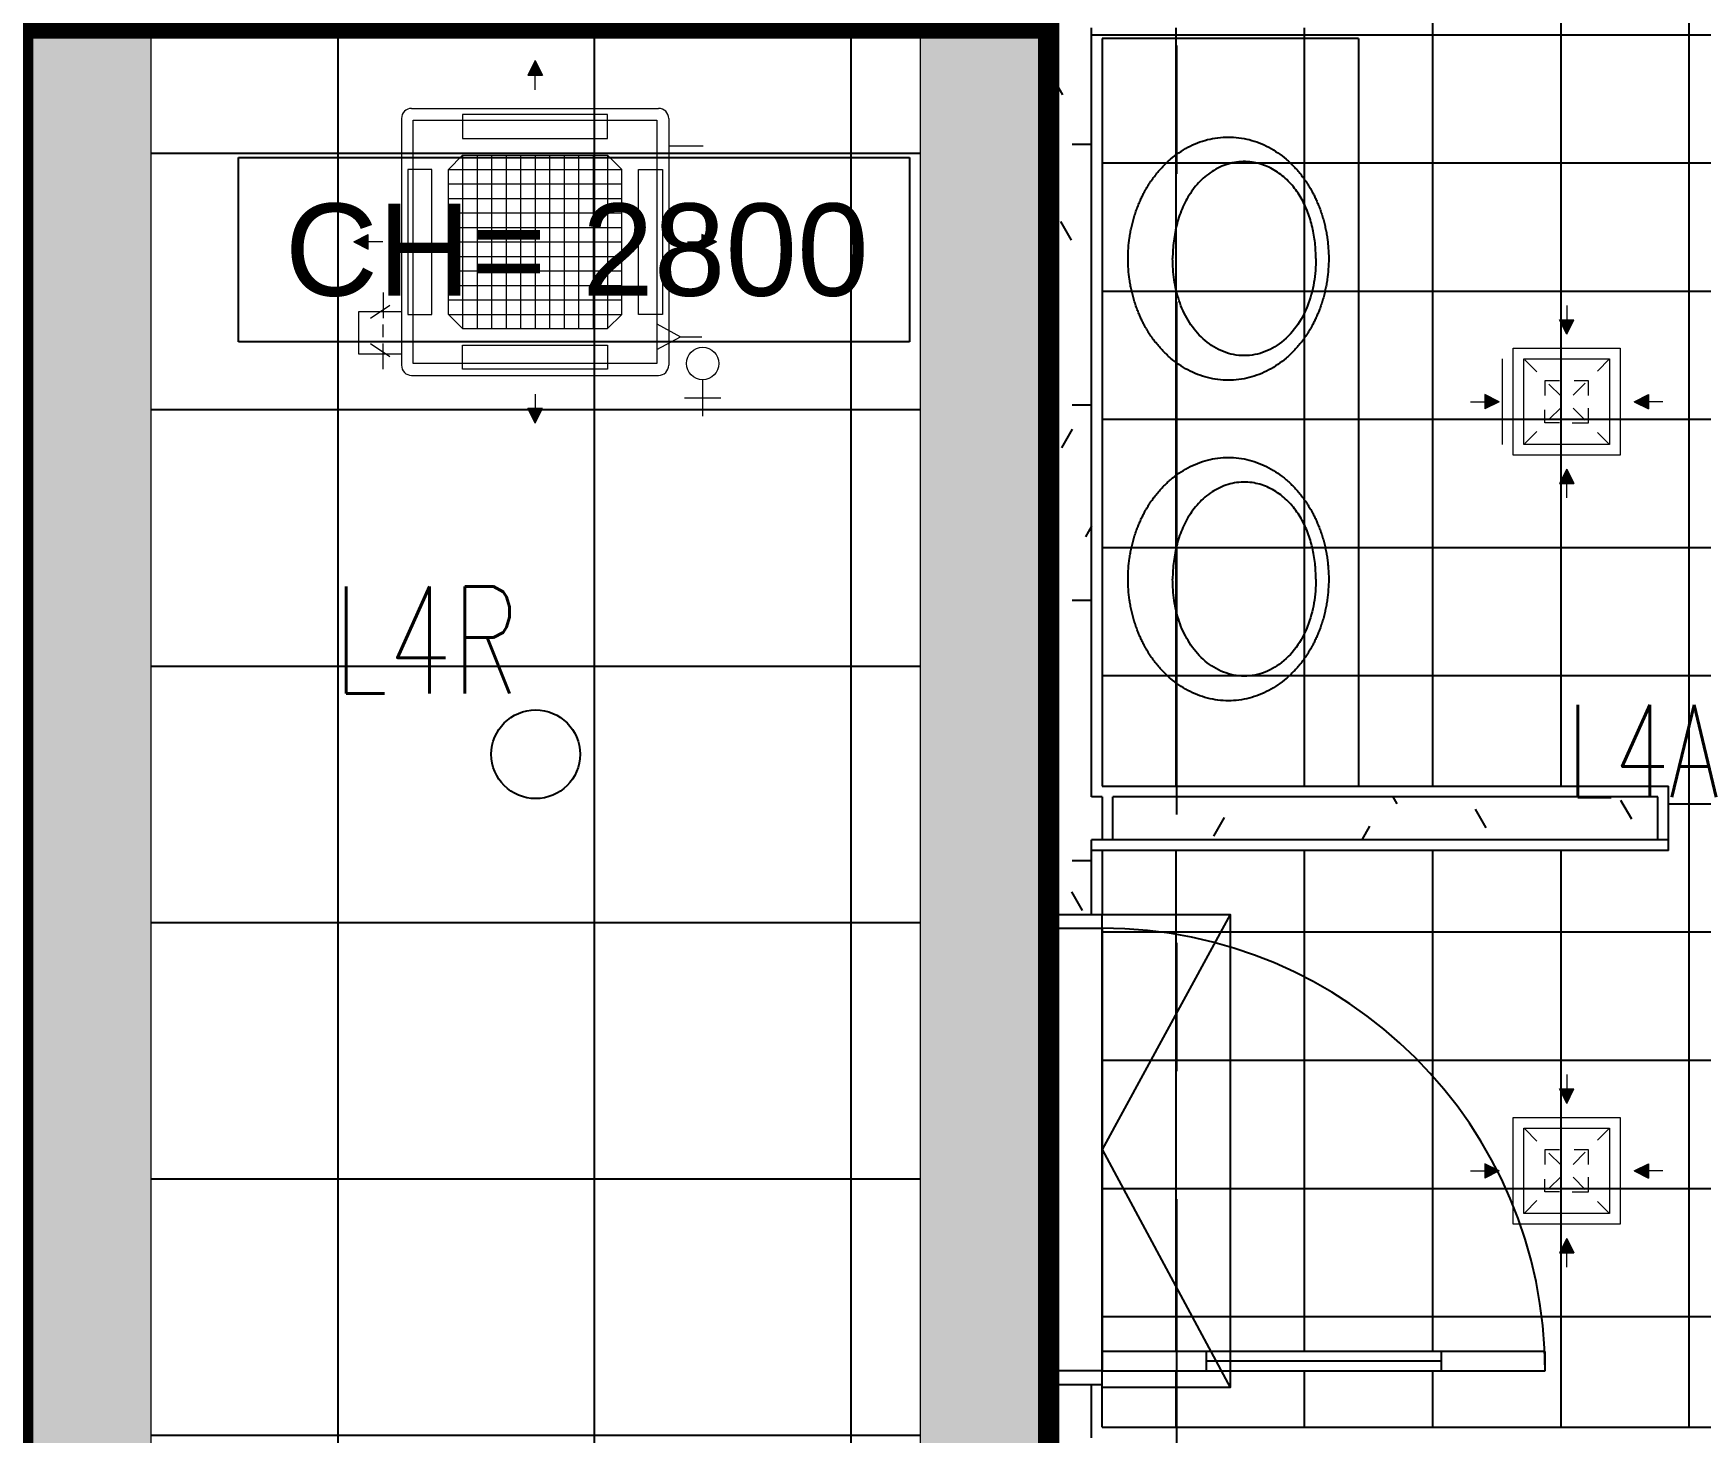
# Model space of a CAD drawing. Header units: millimetres. Extents: x -92759 to 184353, y -15225 to 86714.
# Drawn here: x 82826 to 86726, y 48753 to 52028 of the extents above; entities that cross this region are included whole.
import ezdxf

# ---------------------------------------------------------------- set-up
doc = ezdxf.new("R2010")
doc.units = ezdxf.units.MM
for name, pattern in [('Aligning Line', [3.2004, 1.6002, -1.6002]), ('HIDDEN', [0.375, 0.25, -0.125]), ('IDA - Grid Line', [2100, 1200, -300, 300, -300])]:
    doc.linetypes.add(name, pattern=pattern)
for name, color, linetype in [('0-1', 9, 'Continuous'), ('0-L4A', 1, 'Continuous'), ('A-_DOOR----_E', 8, 'Continuous'), ('A-_FLORPATT_H-1', 9, 'Continuous'), ('A-_WALL----_E', 8, 'Continuous'), ('A-_WALL----_H-1', 9, 'Continuous'), ('A-_WALLPRTN_E', 8, 'Continuous'), ('A-PATT-CONC', 8, 'Continuous'), ('E-_LIGT----_E-', 3, 'Continuous'), ('E-legend', 1, 'Continuous'), ('HF Text', 7, 'Continuous'), ('M-_SANIFIXR_E', 9, 'Continuous'), ('M-ACMV_FCU', 5, 'Continuous'), ('PDF_M-_ACON----_E-N', 7, 'Continuous')]:
    doc.layers.add(name, color=color, linetype=linetype)
for name, color, linetype, lineweight in [('A--', 134, '500-1-RP', 25), ('HFI 9MM FPB', 94, 'Continuous', 5), ('M-ACMV_CDP', 190, 'DRAIN_PIPE', 25), ('M-ACMV_FCU-1', 86, 'Continuous', 9), ('M-ACMV_FCU-2', 86, 'Continuous', 9), ('M-ACMV_PWR', 1, 'REFRIGERANT', 25), ('M-ACMV_REF_PIPE', 134, '500-1-RP', 25), ('M-ACMV_VCD', 7, 'Continuous', 25)]:
    doc.layers.add(name, color=color, linetype=linetype, lineweight=lineweight)
doc.layers.add('M-ACMV_EAD', color=7, linetype='Continuous', lineweight=9, true_color=0x999900)
doc.layers.add('M-ACMV_EAG', color=7, linetype='Continuous', lineweight=25, true_color=0x999900)
doc.layers.add('S-_ANOTGRID_E-1', color=9, linetype='IDA - Grid Line', true_color=0x808080)
doc.styles.add('Arial_4', font='arial.ttf', dxfattribs={"height": 1.8})
doc.styles.add('Simplex', font='simplex_.ttf', dxfattribs={"width": 0.7, "height": 450})
doc.styles.get("Standard").update_dxf_attribs({"font": 'arial.ttf'})
doc.linetypes.add('500-1-RP', pattern='A,0.75,-0.5,0.75,-0.5,0.75,-0.5,0.75,-1.7,["RP",Standard,S=1,R=0,X=-1,Y=-0.5],-1.7', length=7.9)
doc.linetypes.add('DRAIN_PIPE', pattern='A,0.5,-0.2,["D",Standard,S=0.1,R=0,X=-0.1,Y=-0.05],-0.25', length=0.95)
doc.linetypes.add('REFRIGERANT', pattern='A,15,-5.08,["R",Standard,S=2.54,R=0,X=-2.54,Y=-1.27],-5.08', length=25.16)
pattern_1 = [(0, (-11670.95, 40338.29), (609.6, 152.4), [50.292, -406.908, 50.292, -406.908, -2438.4]), (0, (-11670.95, 40338.29), (609.6, 152.4), [-914.4, 50.292, -864.108, 50.292, -406.908, -1066.8]), (0, (-11670.95, 40338.29), (609.6, 152.4), [-2286, 50.292, -254.508, 50.292, -711.708]), (120, (-11442.35, 40414.49), (-436.7823, 451.7291), [50.292, -406.908, 50.292, -406.908, -2438.4]), (120, (-11442.35, 40414.49), (-436.7823, 451.7291), [-914.4, 50.292, -864.108, 50.292, -406.908, -1066.8]), (120, (-11442.35, 40414.49), (-436.7823, 451.7291), [-2286, 50.292, -254.508, 50.292, -711.708]), (240, (-11366.15, 40719.29), (-172.8177, -604.1291), [50.292, -406.908, 50.292, -406.908, -2438.4]), (240, (-11366.15, 40719.29), (-172.8177, -604.1291), [-914.4, 50.292, -864.108, 50.292, -406.908, -1066.8]), (240, (-11366.15, 40719.29), (-172.8177, -604.1291), [-2286, 50.292, -254.508, 50.292, -711.708])]

# ---------------------------------------------------------------- blocks, each defined once
blk = doc.blocks.new('IDA - F - Single - Swing - FL - Bottom - 1100L X 2200H -TD-06-10140994-BLK8_RHH_2ND STOREY PLAN')
at = {"layer": 'A-_DOOR----_E'}
for p, q in [((518, 1098.5), (473, 1098.5)), ((473, 1098.5), (473, 62.5)), ((518, 62.5), (518, 1098.5)), ((473, 855.5), (518, 855.5)), ((495.5, 855.5), (495.5, 305.5)), ((473, 305.5), (518, 305.5)), ((-518, 62.5), (-550, 62.5)), ((-518, -62.5), (-518, 62.5)), ((473, 62.5), (518, 62.5)), ((550, 62.5), (518, 62.5)), ((518, 62.5), (518, -62.5)), ((-550, -62.5), (-518, -62.5)), ((518, -62.5), (550, -62.5))]:
    blk.add_line(p, q, dxfattribs=at)
blk.add_arc((518, 62.5), 1036, 90, 180, dxfattribs=at)
blk.add_arc((518, 62.5), 1036, 90, 180, dxfattribs=at)
blk = doc.blocks.new('255')
for p, q in [((16995.8, -25738.3), (16696, -26288.3)), ((16696, -26288.3), (16995.8, -26845.3))]:
    blk.add_line(p, q)
blk.add_lwpolyline([(16696, -25738.3), (16995.8, -25738.3), (16995.8, -26845.3), (16696, -26845.3)], close=True)
blk = doc.blocks.new('A$C3019c3af')
at = {"layer": 'A-_FLORPATT_H-1'}
h = blk.add_hatch(dxfattribs=at)
h.set_pattern_fill('FP_19', color=256, style=0, pattern_type=2)
h.set_pattern_definition([(270, (4799.36, 21125), (300, 2e-14), []), (0, (4799.36, 21125), (0, 300), [])])
h.paths.add_polyline_path([(3808.2, 14825), (4875, 14825), (4875, 15875), (2625, 15875), (2625, 14825), (2750, 14825), (2750, 15825), (2800, 15825), (2800, 14825), (3800, 14825)])
h.paths.add_polyline_path([(2625, 16025), (7375, 16025), (7375, 18275), (5575, 18275), (5575, 18400), (7375, 18400), (7375, 19275), (7400, 19275), (7400, 19300), (7200, 19300), (7200, 19275), (7175, 19275), (7175, 19925), (7375, 19925), (7375, 22925), (5575, 22925), (5575, 23050), (7400, 23050), (7400, 23075), (7375, 23075), (7375, 25025), (2625, 25025), (2625, 19925), (3125, 19925), (3125, 19900), (3100, 19900), (3100, 19300), (2600, 19300), (2600, 19275), (2625, 19275), (2625, 17525), (3950, 17525), (3950, 17375), (2625, 17375), (2625, 16202), (3661, 16202), (3661, 16157), (2625, 16157), (2625, 16125)])
at = {"layer": 'A-_WALL----_H-1'}
h = blk.add_hatch(dxfattribs=at)
h.set_pattern_fill('FP_8', color=256, style=0, pattern_type=2)
h.set_pattern_definition(pattern_1)
h.paths.add_polyline_path([(2600, 14700), (2600, 16125), (2500, 16125), (2500, 14700)])
h.paths.add_polyline_path([(2600, 17225), (2600, 19300), (2500, 19300), (2500, 17225)])
h.paths.add_polyline_path([(2500, 19900), (2600, 19900), (2600, 25050), (2500, 25050), (2500, 23414.3)])
h = blk.add_hatch(dxfattribs=at)
h.set_pattern_fill('FP_8', color=256, style=0, pattern_type=2)
h.set_pattern_definition(pattern_1)
h.paths.add_polyline_path([(3758.1, 17400), (3925, 17400), (3925, 17500), (2650, 17500), (2650, 17400)])
h.paths.add_polyline_path([(2625, 17400), (2625, 17500), (2600, 17500), (2600, 17400)])
at = {"layer": 'A-_WALL----_E'}
for p, q in [((2600, 17500), (2600, 19300)), ((2625, 17500), (2600, 17500)), ((2625, 17500), (2625, 17400)), ((3925, 17500), (2650, 17500)), ((2650, 17400), (2650, 17500)), ((3925, 17400), (3925, 17500)), ((2600, 17225), (2600, 17400)), ((2625, 17400), (2600, 17400)), ((2625, 17375), (2600, 17375)), ((2600, 16000), (2600, 16125))]:
    blk.add_line(p, q, dxfattribs=at)
at = {"layer": 'A-_WALLPRTN_E'}
for p, q in [((2500, 19450), (2500, 17225)), ((2625, 19275), (2625, 17525)), ((2625, 17525), (3950, 17525)), ((3950, 17375), (3950, 17525)), ((3950, 17400), (2625, 17400)), ((2625, 17375), (2625, 17225)), ((3950, 17375), (2625, 17375)), ((2500, 17225), (2625, 17225)), ((2625, 17193), (2625, 16157)), ((2500, 14700), (2500, 16125)), ((2500, 16125), (2625, 16125)), ((2625, 16025), (2625, 16125)), ((2625, 16025), (7375, 16025))]:
    blk.add_line(p, q, dxfattribs=at)
at = {"layer": 'M-_SANIFIXR_E'}
for q in [(2625, 19275), (3225, 17525)]:
    blk.add_line((3225, 19275), q, dxfattribs=at)
for points, knots in [([(2920.3, 18475.2), (2903.9, 18475.2), (2879.2, 18478.4), (2847.8, 18488.6), (2825.4, 18498.9), (2804.4, 18511.8), (2788.1, 18524.3), (2775.9, 18535.3), (2767.2, 18544), (2758.9, 18553.1), (2752.3, 18560.9), (2747.3, 18567.5), (2743.6, 18572.5), (2740.6, 18576.7), (2738.3, 18580), (2736.7, 18582.6), (2735.1, 18584.9), (2733.3, 18587.8), (2731.2, 18591.2), (2728.9, 18595), (2726.8, 18598.7), (2725, 18601.9), (2723, 18605.6), (2720.3, 18610.9), (2716.6, 18618.3), (2712.9, 18626.4), (2710.1, 18633.3), (2708, 18638.5), (2705.9, 18643.9), (2703.2, 18651.6), (2699.9, 18661.7), (2696.3, 18674.3), (2693.4, 18686.8), (2691, 18698.8), (2688.4, 18715), (2686.2, 18735.2), (2685.3, 18759.9), (2686.2, 18784.5), (2688.4, 18804.7), (2691, 18820.9), (2693.4, 18833), (2696.3, 18845.4), (2699.9, 18858), (2703.2, 18868.1), (2705.9, 18875.8), (2708, 18881.2), (2710.1, 18886.4), (2712.9, 18893.3), (2716.6, 18901.5), (2720.3, 18908.9), (2723, 18914.1), (2725, 18917.8), (2726.8, 18921), (2728.9, 18924.7), (2731.2, 18928.5), (2733.3, 18931.9), (2735.1, 18934.8), (2736.7, 18937.2), (2738.3, 18939.7), (2740.6, 18943), (2743.6, 18947.2), (2747.3, 18952.3), (2752.3, 18958.8), (2758.9, 18966.6), (2767.2, 18975.7), (2775.9, 18984.4), (2788.1, 18995.4), (2804.4, 19007.9), (2825.4, 19020.8), (2847.8, 19031.2), (2871.3, 19038.8), (2895.6, 19043.5), (2912.1, 19044.5), (2920.3, 19044.5)], [-1, -1, -1, -1, -0.925926, -0.888889, -0.851852, -0.814815, -0.777778, -0.759259, -0.740741, -0.722222, -0.703704, -0.694444, -0.685185, -0.675926, -0.671296, -0.666667, -0.662037, -0.657407, -0.648148, -0.638889, -0.634259, -0.62963, -0.625, -0.62037, -0.611111, -0.601852, -0.597222, -0.592593, -0.587963, -0.583333, -0.574074, -0.564815, -0.555556, -0.546296, -0.537037, -0.518519, -0.5, -0.481481, -0.462963, -0.453704, -0.444444, -0.435185, -0.425926, -0.416667, -0.412037, -0.407407, -0.402778, -0.398148, -0.388889, -0.37963, -0.375, -0.37037, -0.365741, -0.361111, -0.351852, -0.342593, -0.337963, -0.333333, -0.328704, -0.324074, -0.314815, -0.305556, -0.296296, -0.277778, -0.259259, -0.240741, -0.222222, -0.185185, -0.148148, -0.111111, -0.074074, -0.037037, 0, 0, 0, 0]), ([(2920.3, 19044.5), (2928.5, 19044.5), (2944.9, 19043.5), (2969.2, 19038.8), (2992.7, 19031.2), (3015.1, 19020.8), (3036.1, 19007.9), (3052.4, 18995.4), (3064.6, 18984.4), (3073.3, 18975.7), (3081.7, 18966.7), (3088.2, 18958.8), (3093.2, 18952.3), (3096.9, 18947.2), (3099.9, 18943), (3102.2, 18939.7), (3103.8, 18937.2), (3105.4, 18934.8), (3107.2, 18931.9), (3109.3, 18928.5), (3111.6, 18924.7), (3113.7, 18921), (3115.5, 18917.8), (3117.5, 18914.2), (3120.2, 18908.9), (3123.9, 18901.5), (3127.6, 18893.3), (3130.5, 18886.5), (3132.5, 18881.2), (3134.6, 18875.8), (3137.3, 18868.1), (3140.6, 18858), (3144.2, 18845.4), (3147.1, 18833), (3149.5, 18820.9), (3151.5, 18808.8), (3153, 18796.7), (3154.5, 18780.4), (3155.2, 18759.9), (3154.3, 18735.2), (3152.2, 18715), (3149.5, 18698.8), (3147.5, 18688.8), (3145.7, 18680.6), (3143.6, 18672.2), (3140.6, 18661.7), (3137.3, 18651.6), (3134.6, 18643.9), (3132.5, 18638.5), (3130.5, 18633.3), (3127.6, 18626.4), (3123.9, 18618.3), (3120.2, 18610.9), (3117.5, 18605.6), (3115.5, 18601.9), (3113.7, 18598.7), (3111.6, 18595), (3109.3, 18591.2), (3107.2, 18587.8), (3105.4, 18584.9), (3103.8, 18582.6), (3102.2, 18580), (3099.9, 18576.7), (3096.9, 18572.5), (3093.2, 18567.5), (3088.2, 18560.9), (3081.7, 18553.1), (3073.4, 18544), (3064.6, 18535.3), (3052.4, 18524.3), (3036.1, 18511.8), (3015.1, 18498.9), (2992.7, 18488.6), (2969.2, 18480.9), (2944.9, 18476.2), (2928.5, 18475.2), (2920.3, 18475.2)], [-1, -1, -1, -1, -0.962963, -0.925926, -0.888889, -0.851852, -0.814815, -0.777778, -0.759259, -0.740741, -0.722222, -0.703704, -0.694444, -0.685185, -0.675926, -0.671296, -0.666667, -0.662037, -0.657407, -0.648148, -0.638889, -0.634259, -0.62963, -0.625, -0.62037, -0.611111, -0.601852, -0.597222, -0.592593, -0.587963, -0.583333, -0.574074, -0.564815, -0.555556, -0.546296, -0.537037, -0.527778, -0.518519, -0.5, -0.481481, -0.462963, -0.453704, -0.444444, -0.439815, -0.435185, -0.425926, -0.416667, -0.412037, -0.407407, -0.402778, -0.398148, -0.388889, -0.37963, -0.375, -0.37037, -0.365741, -0.361111, -0.351852, -0.342593, -0.337963, -0.333333, -0.328704, -0.324074, -0.314815, -0.305556, -0.296296, -0.277778, -0.259259, -0.240741, -0.222222, -0.185185, -0.148148, -0.111111, -0.074074, -0.037037, 0, 0, 0, 0]), ([(3124.8, 18759.9), (3124.8, 18772.1), (3123.6, 18796.7), (3117.6, 18833.1), (3107.1, 18868.5), (3091.4, 18901.9), (3070.2, 18932.2), (3043.5, 18957.8), (3011.7, 18976.9), (2981.2, 18985.8), (2955.1, 18987.5), (2927.5, 18984.7), (2894.6, 18973.2), (2860.4, 18949.2), (2833, 18917.7), (2812.8, 18881.4), (2799.2, 18842.1), (2791.6, 18801.3), (2789.9, 18773.7), (2789.9, 18759.9)], [0, 0, 0, 0, 0.058824, 0.117647, 0.176471, 0.235294, 0.294118, 0.352941, 0.411765, 0.470588, 0.503676, 0.536765, 0.602941, 0.669118, 0.735294, 0.801471, 0.867647, 0.933824, 1, 1, 1, 1]), ([(3124.8, 18759.9), (3124.8, 18741.1), (3121.9, 18703.5), (3107.5, 18648.8), (3080.9, 18598.6), (3042.6, 18559.2), (3002.9, 18539.1), (2970, 18532.6), (2944.8, 18532.6), (2920.1, 18537.5), (2889, 18549.9), (2854.9, 18574.8), (2824.1, 18614.8), (2803.6, 18660.8), (2792.3, 18709.8), (2789.9, 18743.2), (2789.9, 18759.9)], [-1, -1, -1, -1, -0.91, -0.82, -0.73, -0.64, -0.56, -0.52, -0.48, -0.44, -0.4, -0.32, -0.24, -0.16, -0.08, 0, 0, 0, 0]), ([(2920.3, 17725.2), (2903.9, 17725.2), (2879.2, 17728.4), (2847.8, 17738.6), (2825.4, 17748.9), (2804.4, 17761.8), (2788.1, 17774.3), (2775.9, 17785.3), (2767.2, 17794), (2758.9, 17803.1), (2752.3, 17810.9), (2747.3, 17817.5), (2743.6, 17822.5), (2740.6, 17826.7), (2738.3, 17830), (2736.7, 17832.6), (2735.1, 17834.9), (2733.3, 17837.8), (2731.2, 17841.2), (2728.9, 17845), (2726.8, 17848.7), (2725, 17851.9), (2723, 17855.6), (2720.3, 17860.9), (2716.6, 17868.3), (2712.9, 17876.4), (2710.1, 17883.3), (2708, 17888.5), (2705.9, 17893.9), (2703.2, 17901.6), (2699.9, 17911.7), (2696.3, 17924.3), (2693.4, 17936.8), (2691, 17948.8), (2688.4, 17965), (2686.2, 17985.2), (2685.3, 18009.9), (2686.2, 18034.5), (2688.4, 18054.7), (2691, 18070.9), (2693.4, 18083), (2696.3, 18095.4), (2699.9, 18108), (2703.2, 18118.1), (2705.9, 18125.8), (2708, 18131.2), (2710.1, 18136.4), (2712.9, 18143.3), (2716.6, 18151.5), (2720.3, 18158.9), (2723, 18164.1), (2725, 18167.8), (2726.8, 18171), (2728.9, 18174.7), (2731.2, 18178.5), (2733.3, 18181.9), (2735.1, 18184.8), (2736.7, 18187.2), (2738.3, 18189.7), (2740.6, 18193), (2743.6, 18197.2), (2747.3, 18202.3), (2752.3, 18208.8), (2758.9, 18216.6), (2767.2, 18225.7), (2775.9, 18234.4), (2788.1, 18245.4), (2804.4, 18257.9), (2825.4, 18270.8), (2847.8, 18281.2), (2871.3, 18288.8), (2895.6, 18293.5), (2912.1, 18294.5), (2920.3, 18294.5)], [-1, -1, -1, -1, -0.925926, -0.888889, -0.851852, -0.814815, -0.777778, -0.759259, -0.740741, -0.722222, -0.703704, -0.694444, -0.685185, -0.675926, -0.671296, -0.666667, -0.662037, -0.657407, -0.648148, -0.638889, -0.634259, -0.62963, -0.625, -0.62037, -0.611111, -0.601852, -0.597222, -0.592593, -0.587963, -0.583333, -0.574074, -0.564815, -0.555556, -0.546296, -0.537037, -0.518519, -0.5, -0.481481, -0.462963, -0.453704, -0.444444, -0.435185, -0.425926, -0.416667, -0.412037, -0.407407, -0.402778, -0.398148, -0.388889, -0.37963, -0.375, -0.37037, -0.365741, -0.361111, -0.351852, -0.342593, -0.337963, -0.333333, -0.328704, -0.324074, -0.314815, -0.305556, -0.296296, -0.277778, -0.259259, -0.240741, -0.222222, -0.185185, -0.148148, -0.111111, -0.074074, -0.037037, 0, 0, 0, 0]), ([(2920.3, 18294.5), (2928.5, 18294.5), (2944.9, 18293.5), (2969.2, 18288.8), (2992.7, 18281.2), (3015.1, 18270.8), (3036.1, 18257.9), (3052.4, 18245.4), (3064.6, 18234.4), (3073.3, 18225.7), (3081.7, 18216.7), (3088.2, 18208.8), (3093.2, 18202.3), (3096.9, 18197.2), (3099.9, 18193), (3102.2, 18189.7), (3103.8, 18187.2), (3105.4, 18184.8), (3107.2, 18181.9), (3109.3, 18178.5), (3111.6, 18174.7), (3113.7, 18171), (3115.5, 18167.8), (3117.5, 18164.2), (3120.2, 18158.9), (3123.9, 18151.5), (3127.6, 18143.3), (3130.5, 18136.5), (3132.5, 18131.2), (3134.6, 18125.8), (3137.3, 18118.1), (3140.6, 18108), (3144.2, 18095.4), (3147.1, 18083), (3149.5, 18070.9), (3151.5, 18058.8), (3153, 18046.7), (3154.5, 18030.4), (3155.2, 18009.9), (3154.3, 17985.2), (3152.2, 17965), (3149.5, 17948.8), (3147.5, 17938.8), (3145.7, 17930.6), (3143.6, 17922.2), (3140.6, 17911.7), (3137.3, 17901.6), (3134.6, 17893.9), (3132.5, 17888.5), (3130.5, 17883.3), (3127.6, 17876.4), (3123.9, 17868.3), (3120.2, 17860.9), (3117.5, 17855.6), (3115.5, 17851.9), (3113.7, 17848.7), (3111.6, 17845), (3109.3, 17841.2), (3107.2, 17837.8), (3105.4, 17834.9), (3103.8, 17832.6), (3102.2, 17830), (3099.9, 17826.7), (3096.9, 17822.5), (3093.2, 17817.5), (3088.2, 17810.9), (3081.7, 17803.1), (3073.4, 17794), (3064.6, 17785.3), (3052.4, 17774.3), (3036.1, 17761.8), (3015.1, 17748.9), (2992.7, 17738.6), (2969.2, 17730.9), (2944.9, 17726.2), (2928.5, 17725.2), (2920.3, 17725.2)], [-1, -1, -1, -1, -0.962963, -0.925926, -0.888889, -0.851852, -0.814815, -0.777778, -0.759259, -0.740741, -0.722222, -0.703704, -0.694444, -0.685185, -0.675926, -0.671296, -0.666667, -0.662037, -0.657407, -0.648148, -0.638889, -0.634259, -0.62963, -0.625, -0.62037, -0.611111, -0.601852, -0.597222, -0.592593, -0.587963, -0.583333, -0.574074, -0.564815, -0.555556, -0.546296, -0.537037, -0.527778, -0.518519, -0.5, -0.481481, -0.462963, -0.453704, -0.444444, -0.439815, -0.435185, -0.425926, -0.416667, -0.412037, -0.407407, -0.402778, -0.398148, -0.388889, -0.37963, -0.375, -0.37037, -0.365741, -0.361111, -0.351852, -0.342593, -0.337963, -0.333333, -0.328704, -0.324074, -0.314815, -0.305556, -0.296296, -0.277778, -0.259259, -0.240741, -0.222222, -0.185185, -0.148148, -0.111111, -0.074074, -0.037037, 0, 0, 0, 0]), ([(3124.8, 18009.9), (3124.8, 18022.1), (3123.6, 18046.7), (3117.6, 18083.1), (3107.1, 18118.5), (3091.4, 18151.9), (3070.2, 18182.2), (3043.5, 18207.8), (3011.7, 18226.9), (2981.2, 18235.8), (2955.1, 18237.5), (2927.5, 18234.7), (2894.6, 18223.2), (2860.4, 18199.2), (2833, 18167.7), (2812.8, 18131.4), (2799.2, 18092.1), (2791.6, 18051.3), (2789.9, 18023.7), (2789.9, 18009.9)], [0, 0, 0, 0, 0.058824, 0.117647, 0.176471, 0.235294, 0.294118, 0.352941, 0.411765, 0.470588, 0.503676, 0.536765, 0.602941, 0.669118, 0.735294, 0.801471, 0.867647, 0.933824, 1, 1, 1, 1]), ([(3124.8, 18009.9), (3124.8, 17991.1), (3121.9, 17953.5), (3107.5, 17898.8), (3080.9, 17848.6), (3042.6, 17809.2), (3002.9, 17789.1), (2970, 17782.6), (2944.8, 17782.6), (2920.1, 17787.5), (2889, 17799.9), (2854.9, 17824.8), (2824.1, 17864.8), (2803.6, 17910.8), (2792.3, 17959.8), (2789.9, 17993.2), (2789.9, 18009.9)], [-1, -1, -1, -1, -0.91, -0.82, -0.73, -0.64, -0.56, -0.52, -0.48, -0.44, -0.4, -0.32, -0.24, -0.16, -0.08, 0, 0, 0, 0])]:
    blk.add_open_spline(points, degree=3, knots=knots, dxfattribs=at)
at = {"layer": 'S-_ANOTGRID_E-1'}
blk.add_line((2800, -20341.4), (2800, 52351.8), dxfattribs=at)
blk.add_blockref('255', (-14071, 42963.3))
at = {"layer": 'A-_DOOR----_E', "rotation": 269.9999999999999}
blk.add_blockref('IDA - F - Single - Swing - FL - Bottom - 1100L X 2200H -TD-06-10140994-BLK8_RHH_2ND STOREY PLAN', (2562.5, 16675), dxfattribs=at)
blk = doc.blocks.new('RCP_B8L2')
at = {"layer": 'A-PATT-CONC'}
h = blk.add_hatch(dxfattribs=at)
h.set_pattern_fill('ANSI37', color=256, scale=189, angle=45)
h.set_pattern_definition([(90, (-369518.07, -145677.3), (-600.075, 0), []), (180, (-369518.07, -145677.3), (-6e-14, -600.075), [])])
h.paths.add_polyline_path([(-369518.1, -175677.3), (-367718.1, -175677.3), (-367718.1, -145677.3), (-369518.1, -145677.3)])
at = {"layer": 'HFI 9MM FPB'}
h = blk.add_hatch(dxfattribs=at)
h.set_pattern_fill('ANSI33', color=256, scale=50)
h.set_pattern_definition([(45, (-381589.02, -647239), (-224.5064, 224.5064), []), (45, (-381364.5, -647239), (-224.5064, 224.5064), [158.75, -79.375])])
h.paths.add_polyline_path([(-397818.1, -145727.3), (-400118.1, -145727.3), (-400118.1, -175677.3), (-397818.1, -175677.3), (-397818.1, -149677.3), (-369818.1, -149677.3), (-369818.1, -175677.3), (-400118.1, -175677.3), (-400118.1, -180477.3), (-377418.1, -180477.3), (-377418.1, -194177.3), (-377868.1, -194177.3), (-377868.1, -197377.3), (-373818.1, -197377.3), (-373818.1, -196977.3), (-373218.1, -196977.3), (-373218.1, -197377.3), (-372328.1, -197377.3), (-372328.1, -187777.3), (-373518.1, -187777.3), (-373518.1, -183977.3), (-369718.1, -183977.3), (-369718.1, -184377.3), (-367302.1, -184377.3), (-367302.1, -183227.3), (-367418.1, -183227.3), (-367418.1, -174577.3), (-365018.1, -174577.3), (-365018.1, -174045.3), (-364918.1, -174045.3), (-364918.1, -173009.3), (-365018.1, -173009.3), (-365018.1, -172877.3), (-367418.1, -172877.3), (-367418.1, -161227.3), (-365818.1, -161227.3), (-365818.1, -161927.3), (-362518.1, -161927.3), (-362518.1, -160193), (-362518.1, -159277.3), (-362718.1, -159277.3), (-362718.1, -157677.3), (-364168.1, -157677.3), (-364168.1, -158127.3), (-364455.6, -158127.3), (-365318.1, -158127.3), (-365318.1, -158827.3), (-366818.1, -158827.3), (-366818.1, -159277.3), (-367418.1, -159277.3), (-367418.1, -145307.3), (-369018.1, -145307.3), (-369018.1, -145557.3), (-369818.1, -145557.3), (-369818.1, -147877.3), (-377418.1, -147877.3), (-377418.1, -145557.7), (-379668.1, -145557.7), (-379668.1, -147877.3), (-394868.1, -147877.3), (-394868.1, -146527.3), (-397818.1, -146527.3)])
h.paths.add_polyline_path([(-399868.1, -146002.3), (-398068.1, -146002.3), (-398068.1, -175402.3), (-399868.1, -175402.3)], flags=16)
h.paths.add_polyline_path([(-379218.1, -147877.3), (-379218.1, -146077.3), (-378018.1, -146077.3), (-378018.1, -147877.3), (-369818.1, -147877.3), (-369818.1, -149677.3), (-397818.1, -149677.3), (-397818.1, -147877.3), (-397818.1, -146677.3), (-396618.1, -146677.3), (-395418.1, -146677.3), (-395418.1, -147877.3)], flags=16)
h.paths.add_polyline_path([(-369518.1, -175677.3), (-367718.1, -175677.3), (-367718.1, -145677.3), (-369518.1, -145677.3)], flags=16)
h.paths.add_polyline_path([(-366468.1, -159177.3), (-366468.1, -160977.3), (-365268.1, -160977.3), (-365268.1, -161577.3), (-362868.1, -161577.3), (-362868.1, -159177.3)], flags=16)
h.paths.add_polyline_path([(-376718.1, -196977.3), (-373718.1, -196977.3), (-373718.1, -187977.3), (-373718.1, -187977.3), (-373718.1, -183777.3), (-367718.1, -183777.3), (-367718.1, -175977.3), (-399518.1, -175977.3), (-399518.1, -180177.3), (-376718.1, -180177.3)], flags=16)
blk.add_lwpolyline([(-367418.1, -183227.3), (-367418.1, -174577.3), (-365018.1, -174577.3), (-365018.1, -174045.3), (-364918.1, -174045.3), (-364918.1, -173009.3), (-365018.1, -173009.3), (-365018.1, -172877.3), (-367418.1, -172877.3), (-367418.1, -161227.3)], dxfattribs=at)
blk.add_lwpolyline([(-369518.1, -175677.3), (-367718.1, -175677.3), (-367718.1, -145677.3), (-369518.1, -145677.3)], close=True, dxfattribs=at)
at = {"layer": 'HF Text', "insert": (-369204.9, -168688.5), "char_height": 215.85, "width": 1353.585, "attachment_point": 1, "style": 'Arial_4', "bg_fill": 16, "box_fill_scale": 1.5, "bg_fill_color": 256, "bg_fill_transparency": 0}
blk.add_mtext('CH= 2800', dxfattribs=at)
blk = doc.blocks.new('L4A')
at = {"layer": 'E-legend', "lineweight": 25}
blk.add_circle((-125762, -60174.4), 104.9, dxfattribs=at)
at = {"layer": 'E-legend', "lineweight": 25, "style": 'Simplex', "width": 0.7}
blk.add_text('L4A', height=215.69, dxfattribs=at).set_placement((-126249.9, -60037.3))
blk = doc.blocks.new('A$C020d881d')
at = {"layer": 'E-legend', "lineweight": 25}
blk.add_circle((818.7, 172), 103.8, dxfattribs=at)
at = {"layer": 'E-legend', "lineweight": 25, "style": 'Simplex', "width": 0.7}
blk.add_text('L4R', height=250, dxfattribs=at).set_placement((345.2, 314.3))
blk = doc.blocks.new('EL_B8_L2_R4')
at = {"color": 6, "linetype": 'HIDDEN', "ltscale": 20, "const_width": 50}
blk.add_lwpolyline([(-7500, -27300), (-7500, -34700), (-37800, -34700), (-37800, -39445), (-37800, -39500), (-15100, -39500), (-15100, -56400), (-11500, -56400), (-11500, -56000), (-10900, -56000), (-10900, -56400), (-10010, -56400), (-10010, -46800), (-11200, -46800), (-11200, -43000), (-7400, -43000), (-7400, -43400), (-5100, -43400), (-5100, -33600), (-2700, -33600), (-2712.5, -31900), (-5100, -31900), (-5100, -27300), (-7500, -27300)], dxfattribs=at)
at = {"layer": '0-L4A'}
blk.add_blockref('L4A', (122361.9, 30936.9), dxfattribs=at)
at = {"layer": 'E-_LIGT----_E-', "ltscale": 0.5}
blk.add_blockref('A$C020d881d', (-7118.7, -29172), dxfattribs=at)
blk = doc.blocks.new('A$C7208cd76')
at = {"layer": 'M-ACMV_FCU', "lineweight": 5}
h = blk.add_hatch(color=256, dxfattribs=at)
h.dxf.hatch_style = 1
h.paths.add_polyline_path([(0, 424.1), (-17, 390.2), (17, 390.2)])
h = blk.add_hatch(color=256, dxfattribs=at)
h.dxf.hatch_style = 1
h.paths.add_polyline_path([(-424.1, 0), (-390.2, -17), (-390.2, 17)])
h = blk.add_hatch(color=256, dxfattribs=at)
h.dxf.hatch_style = 1
h.paths.add_polyline_path([(424.1, 0), (390.2, 17), (390.2, -17)])
h = blk.add_hatch(color=256, dxfattribs=at)
h.dxf.hatch_style = 1
h.paths.add_polyline_path([(0, -424.1), (17, -390.2), (-17, -390.2)])
for p, q in [((0, 424.1), (-17, 390.2)), ((-17, 390.2), (17, 390.2)), ((0, 424.1), (17, 390.2)), ((0, 356.2), (0, 390.2)), ((288.8, 312.5), (-288.8, 312.5)), ((288.9, 312.6), (288.9, 312.6)), ((-312.5, 288.8), (-312.5, -288.8)), ((312.5, 288.8), (312.5, -288.8)), ((312.6, 288.9), (312.6, 288.9)), ((-202.6, 169.6), (-169.6, 202.6)), ((-169.6, 202.6), (169.6, 202.6)), ((-169.6, 202.6), (-169.6, -202.6)), ((-135.7, 202.6), (-135.7, -202.6)), ((-101.8, 202.6), (-101.8, -202.6)), ((-67.9, 202.6), (-67.9, -202.6)), ((-33.9, 202.6), (-33.9, -202.6)), ((0, 202.6), (0, -202.6)), ((33.9, 202.6), (33.9, -202.6)), ((67.9, 202.6), (67.9, -202.6)), ((101.8, 202.6), (101.8, -202.6)), ((135.7, 202.6), (135.7, -202.6)), ((169.6, 202.6), (202.6, 169.6)), ((169.6, 202.6), (169.6, -202.6)), ((-202.6, 169.6), (-202.6, -169.6)), ((202.6, 169.6), (-202.6, 169.6)), ((202.6, 169.6), (202.6, -169.6)), ((202.6, 135.7), (-202.6, 135.7)), ((202.6, 101.8), (-202.6, 101.8)), ((202.6, 67.9), (-202.6, 67.9)), ((-424.1, 0), (-390.2, 17)), ((-424.1, 0), (-390.2, -17)), ((-390.2, -17), (-390.2, 17)), ((-356.2, 0), (-390.2, 0)), ((202.6, 33.9), (-202.6, 33.9)), ((202.6, 0), (-202.6, 0)), ((356.2, 0), (390.2, 0)), ((390.2, 17), (390.2, -17)), ((424.1, 0), (390.2, 17)), ((424.1, 0), (390.2, -17)), ((202.6, -33.9), (-202.6, -33.9)), ((202.6, -67.9), (-202.6, -67.9)), ((202.6, -101.8), (-202.6, -101.8)), ((202.6, -135.7), (-202.6, -135.7)), ((-169.6, -202.6), (-202.6, -169.6)), ((202.6, -169.6), (-202.6, -169.6)), ((169.6, -202.6), (202.6, -169.6)), ((-169.6, -202.6), (169.6, -202.6)), ((288.8, -312.5), (-288.8, -312.5)), ((0, -356.2), (0, -390.2)), ((17, -390.2), (-17, -390.2)), ((0, -424.1), (-17, -390.2)), ((0, -424.1), (17, -390.2))]:
    blk.add_line(p, q, dxfattribs=at)
for points in [[(285, 285), (285, -285), (-285, -285), (-285, 285)], [(-169.6, 241.6), (169.6, 241.6), (169.6, 297.9), (-169.6, 297.9)], [(-241.6, 169.6), (-241.6, -169.6), (-297.9, -169.6), (-297.9, 169.6)], [(241.6, 169.6), (241.6, -169.6), (297.9, -169.6), (297.9, 169.6)], [(-169.6, -241.6), (169.6, -241.6), (169.6, -297.9), (-169.6, -297.9)]]:
    blk.add_lwpolyline(points, close=True, dxfattribs=at)
for centre, start, end in [((-288.8, 288.8), 90, 180), ((288.8, 288.8), 0, 90), ((-288.8, -288.8), 180, 270), ((288.8, -288.8), 270, 0)]:
    blk.add_arc(centre, 23.7, start, end, dxfattribs=at)
blk = doc.blocks.new('A$C49267d6b')
at = {"layer": 'PDF_M-_ACON----_E-N', "lineweight": 0}
for p, q in [((-25.4, 76.2), (12.7, 101.6)), ((0, 127), (0, 76.2)), ((0, 63.5), (0, 38.1)), ((-25.4, 25.4), (12.7, 0)), ((0, -25.4), (0, 25.4))]:
    blk.add_line(p, q, dxfattribs=at)
blk = doc.blocks.new('A$C81577ca4')
at = {"layer": 'A--', "lineweight": 0, "ltscale": 0.75}
for p, q in [((19, -95), (-36, -125)), ((-36, -125), (-86, -125)), ((19, -155), (-36, -125))]:
    blk.add_line(p, q, dxfattribs=at)
blk = doc.blocks.new('SSO')
at = {"layer": 'M-ACMV_PWR', "linetype": 'ByBlock', "lineweight": 5}
for p, q in [((1064770.3, 20778.3), (1064770.3, 20878.3)), ((1064820.3, 20828.3), (1064720.3, 20828.3))]:
    blk.add_line(p, q, dxfattribs=at)
blk.add_circle((1064770.3, 20733.6), 44.6, dxfattribs=at)
blk.add_circle((1064770.3, 20733.6), 44.6, dxfattribs=at)
blk = doc.blocks.new('FCU-2_mini cassette')
at = {"layer": 'M-ACMV_CDP', "lineweight": 5}
blk.add_line((240311.9, -39528.1), (240311.9, -39608.6), dxfattribs=at)
at = {"layer": 'M-ACMV_VCD', "lineweight": 5}
blk.add_lwpolyline([(239824.1, -38903.1), (239824.1, -38803.1), (239924.1, -38803.1), (239924.1, -38903.1)], close=True, dxfattribs=at)
at = {"layer": 'M-ACMV_FCU', "lineweight": 5}
blk.add_blockref('A$C7208cd76', (240087.3, -39215.6), dxfattribs=at)
at = {"layer": 'M-ACMV_PWR', "color": 1, "linetype": 'ByBlock', "lineweight": 5, "xscale": 0.8500000000000222, "yscale": 0.8500000000000222, "zscale": 0.8500000000000222, "rotation": 90}
blk.add_blockref('SSO', (257426.2, -944662.3), dxfattribs=at)
at = {"layer": 'M-ACMV_REF_PIPE', "lineweight": 5, "rotation": 90}
blk.add_blockref('A$C81577ca4', (239740.3, -39519.6), dxfattribs=at)
at = {"layer": 'M-ACMV_VCD', "lineweight": 5, "xscale": -1.181061443391948, "yscale": 1.181061443391948, "zscale": 1.181061443391948, "rotation": 90}
blk.add_blockref('A$C49267d6b', (239939.1, -38860.6), dxfattribs=at)
blk = doc.blocks.new('A$C8e78aa09')
at = {"layer": 'M-ACMV_EAG', "lineweight": 5}
h = blk.add_hatch(color=256, dxfattribs=at)
h.dxf.hatch_style = 1
h.paths.add_polyline_path([(16.8, 191.6), (-16.8, 191.6), (0, 158)])
h = blk.add_hatch(color=256, dxfattribs=at)
h.dxf.hatch_style = 1
h.paths.add_polyline_path([(-191.6, 16.8), (-191.6, -16.8), (-158, 0)])
h = blk.add_hatch(color=256, dxfattribs=at)
h.dxf.hatch_style = 1
h.paths.add_polyline_path([(158, 0), (191.6, -16.8), (191.6, 16.8)])
h = blk.add_hatch(color=256, dxfattribs=at)
h.dxf.hatch_style = 1
h.paths.add_polyline_path([(0, -158), (-16.8, -191.6), (16.8, -191.6)])
for p, q in [((0, 225.2), (0, 191.6)), ((-16.8, 191.6), (16.8, 191.6)), ((0, 158), (-16.8, 191.6)), ((-16.8, 191.6), (16.8, 191.6)), ((0, 158), (16.8, 191.6)), ((-225.2, 0), (-191.6, 0)), ((-191.6, -16.8), (-191.6, 16.8)), ((-158, 0), (-191.6, 16.8)), ((-191.6, -16.8), (-191.6, 16.8)), ((-158, 0), (-191.6, -16.8)), ((158, 0), (191.6, 16.8)), ((158, 0), (191.6, -16.8)), ((191.6, -16.8), (191.6, 16.8)), ((191.6, -16.8), (191.6, 16.8)), ((225.2, 0), (191.6, 0)), ((0, -158), (-16.8, -191.6)), ((-16.8, -191.6), (16.8, -191.6)), ((-16.8, -191.6), (16.8, -191.6)), ((0, -158), (16.8, -191.6)), ((0, -225.2), (0, -191.6))]:
    blk.add_line(p, q, dxfattribs=at)
at = {"layer": 'M-ACMV_EAG', "linetype": 'Aligning Line', "lineweight": 5, "ltscale": 25}
for p, q in [((-100, 100), (100, -100)), ((100, 100), (-100, -100))]:
    blk.add_line(p, q, dxfattribs=at)
at = {"layer": 'M-ACMV_EAG', "lineweight": 5}
for points in [[(-125, 125), (125, 125), (125, -125), (-125, -125)], [(-100, 100), (100, 100), (100, -100), (-100, -100)]]:
    blk.add_lwpolyline(points, close=True, dxfattribs=at)
for points in [[(-14.9, 51.2), (-49.1, 51.2), (-49.1, 17.1)], [(49.1, 12.8), (49.1, 51.2), (14.9, 51.2)], [(-49.1, -17.1), (-49.1, -51.2), (-14.9, -51.2)], [(49.1, -17.1), (49.1, -51.2), (19.2, -51.2)]]:
    blk.add_lwpolyline(points, dxfattribs=at)
blk = doc.blocks.new('ACMV_B8_L2')
at = {"layer": 'M-ACMV_EAD', "lineweight": 5}
blk.add_line((146926.3, -54649.7), (146926.3, -54449.7), dxfattribs=at)
at = {"layer": 'M-ACMV_EAG', "lineweight": 5, "rotation": 270}
for p in [(147076.3, -54549.7), (147076.3, -56349.7)]:
    blk.add_blockref('A$C8e78aa09', p, dxfattribs=at)
at = {"layer": 'M-ACMV_FCU-2', "rotation": 90}
blk.add_blockref('FCU-2_mini cassette', (105447.7, -294262.9), dxfattribs=at)

msp = doc.modelspace()

# ---------------------------------------------------------------- block references
at = {"layer": '0-1'}
msp.add_blockref('A$C3019c3af', (82701.1, 32741.2), dxfattribs=at)
at = {"layer": 'A-PATT-CONC'}
msp.add_blockref('RCP_B8L2', (452619.1, 220318.5), dxfattribs=at)
at = {"layer": 'E-legend', "color": 7}
msp.add_blockref('EL_B8_L2_R4', (90301.1, 79341.2), dxfattribs=at)
at = {"layer": 'M-ACMV_FCU-1'}
msp.add_blockref('ACMV_B8_L2', (-60663.6, 105715.9), dxfattribs=at)

doc.saveas('drawing.dxf')
